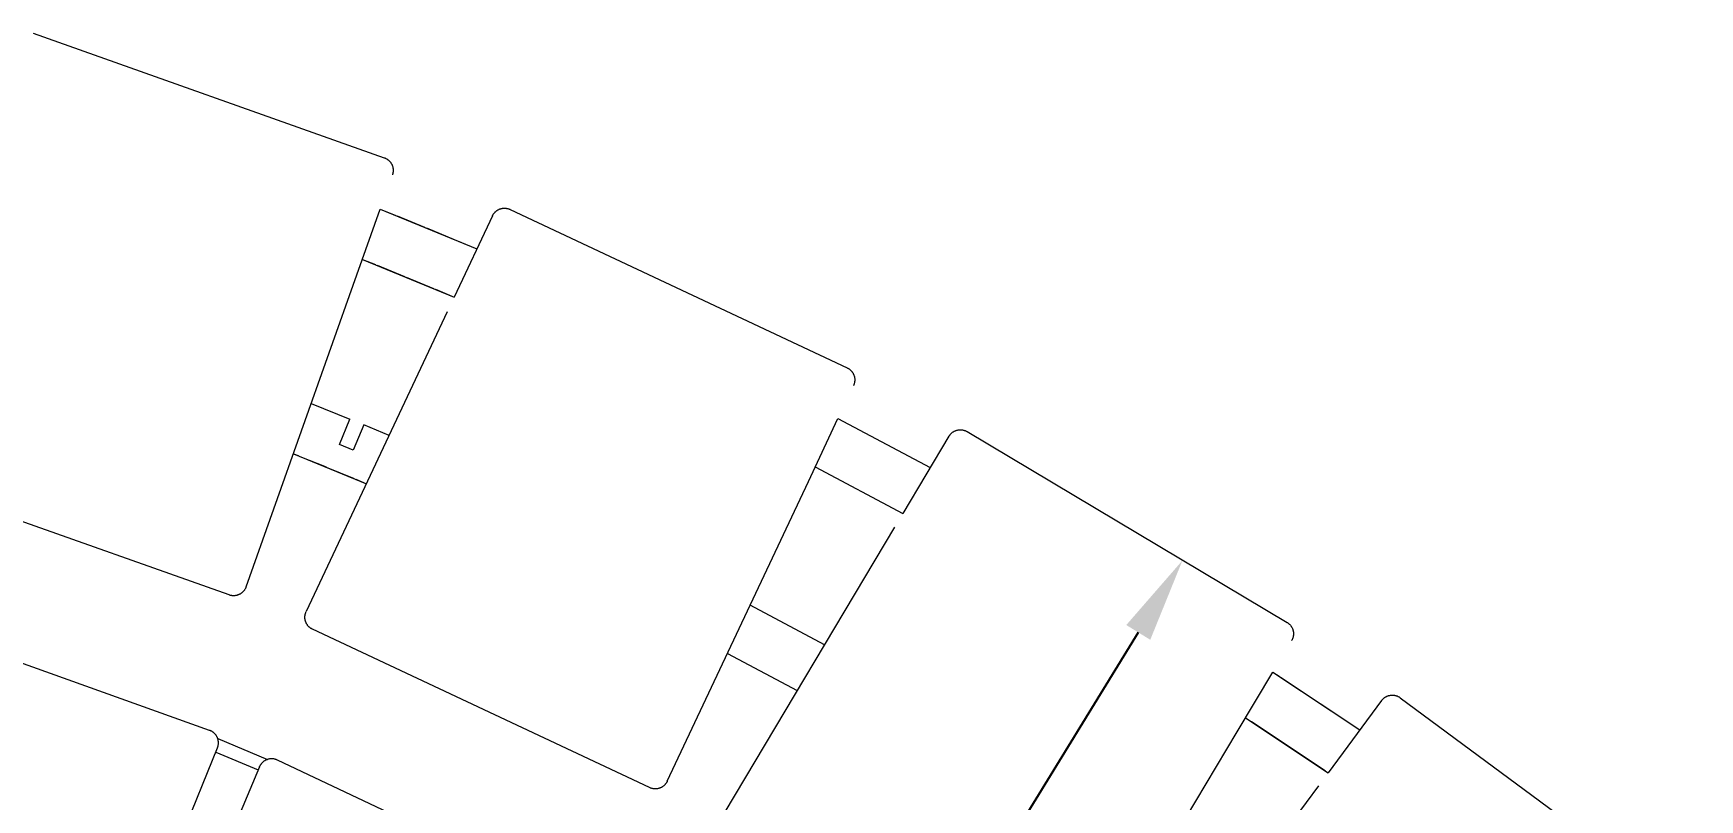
# Model space of a CAD drawing. Header units: inches. Extents: x -11 to 189, y -7 to 133.
# Drawn here: x 58.67 to 78.39, y 54.81 to 63.89 of the extents above; entities that cross this region are included whole.
import ezdxf

# ---------------------------------------------------------------- set-up
doc = ezdxf.new("R2010")
doc.units = ezdxf.units.IN
doc.layers.add('ZANO_R', color=7, linetype='Continuous', lineweight=0)
doc.layers.add('ZANO_W', color=1, linetype='Continuous', lineweight=0)
doc.styles.get("Standard").update_dxf_attribs({"font": 'arial.ttf'})
doc.dimstyles.new('amerykanie', dxfattribs={"dimtxt": 50, "dimasz": 50, "dimexe": 0.5, "dimexo": 0.5, "dimgap": 1, "dimtad": 1, "dimdec": 0, "dimzin": 0, "dimlunit": 5, "dimtxsty": 'Standard', "dimcen": 0.09, "dimclrd": 1, "dimclre": 1, "dimclrt": 1, "dimazin": 0, "dimtfac": 1, "dimtdec": 0, "dimtmove": 0, "dimatfit": 3, "dimfxl": 1, "dimtzin": 0, "dimarcsym": 1})

# ---------------------------------------------------------------- blocks, each defined once
blk = doc.blocks.new('*D404')
at = {"layer": 'ZANO_W', "color": 1, "lineweight": -2}
blk.add_line((71.748, 56.792), (53.374, 26.87), dxfattribs=at)
at = {"layer": 'ZANO_W', "color": 1}
blk.add_solid([(71.89, 56.705), (71.606, 56.88), (72.271, 57.645)], dxfattribs=at)
at = {"layer": 'ZANO_W', "color": 1, "insert": (53.436, 29.513), "char_height": 1.625, "attachment_point": 5, "rotation": 58.4481}
blk.add_mtext('R61', dxfattribs=at)

msp = doc.modelspace()

# ---------------------------------------------------------------- linework, layer by layer
at = {"layer": 'ZANO_R'}
for p, q in [((58.66554, 63.89063), (62.82122, 62.41633)), ((62.82122, 62.41633), (62.82626, 62.41444)), ((62.82626, 62.41444), (62.83122, 62.41239)), ((62.83122, 62.41239), (62.83612, 62.41016)), ((62.83612, 62.41016), (62.84094, 62.40777)), ((62.84094, 62.40777), (62.84567, 62.40522)), ((62.84567, 62.40522), (62.85031, 62.40251)), ((62.85031, 62.40251), (62.85486, 62.39964)), ((62.85486, 62.39964), (62.85931, 62.39662)), ((62.85931, 62.39662), (62.86365, 62.39344)), ((62.86365, 62.39344), (62.86788, 62.39012)), ((62.86788, 62.39012), (62.872, 62.38666)), ((62.872, 62.38666), (62.87599, 62.38306)), ((62.87599, 62.38306), (62.87986, 62.37933)), ((62.87986, 62.37933), (62.8836, 62.37546)), ((62.8836, 62.37546), (62.8872, 62.37147)), ((62.8872, 62.37147), (62.89067, 62.36736)), ((62.89067, 62.36736), (62.89399, 62.36313)), ((62.89399, 62.36313), (62.89717, 62.3588)), ((62.89717, 62.3588), (62.9002, 62.35435)), ((62.9002, 62.35435), (62.90307, 62.34981)), ((62.90307, 62.34981), (62.90579, 62.34517)), ((62.90579, 62.34517), (62.90835, 62.34044)), ((62.90835, 62.34044), (62.91074, 62.33562)), ((62.91074, 62.33562), (62.91297, 62.33073)), ((62.91297, 62.33073), (62.91503, 62.32576)), ((62.91503, 62.32576), (62.91692, 62.32073)), ((62.91692, 62.32073), (62.91864, 62.31563)), ((62.91869, 62.22035), (62.91698, 62.21526)), ((62.91864, 62.31563), (62.92018, 62.31048)), ((62.92023, 62.22551), (62.91869, 62.22035)), ((62.92018, 62.31048), (62.92155, 62.30528)), ((62.92159, 62.23071), (62.92023, 62.22551)), ((62.92155, 62.30528), (62.92273, 62.30004)), ((62.92277, 62.23596), (62.92159, 62.23071)), ((62.92273, 62.30004), (62.92374, 62.29475)), ((62.92377, 62.24124), (62.92277, 62.23596)), ((62.92374, 62.29475), (62.92457, 62.28944)), ((62.92459, 62.24655), (62.92377, 62.24124)), ((62.92457, 62.28944), (62.92521, 62.2841)), ((62.92523, 62.25189), (62.92459, 62.24655)), ((62.92521, 62.2841), (62.92567, 62.27874)), ((62.92568, 62.25725), (62.92523, 62.25189)), ((62.92567, 62.27874), (62.92595, 62.27337)), ((62.92596, 62.26262), (62.92568, 62.25725)), ((62.92595, 62.27337), (62.92605, 62.268)), ((62.92605, 62.268), (62.92596, 62.26262)), ((62.49674, 61.03069), (62.772, 61.80659)), ((62.772, 61.80659), (62.95052, 61.73496)), ((62.772, 61.80659), (63.91658, 61.33581)), ((64.11455, 61.75145), (64.11771, 61.75581)), ((64.11771, 61.75581), (64.12101, 61.76005)), ((64.12101, 61.76005), (64.12446, 61.76418)), ((64.12446, 61.76418), (64.12804, 61.76819)), ((64.12804, 61.76819), (64.13176, 61.77207)), ((64.13176, 61.77207), (64.13561, 61.77582)), ((64.13561, 61.77582), (64.13959, 61.77944)), ((64.13959, 61.77944), (64.14369, 61.78293)), ((64.14369, 61.78293), (64.1479, 61.78627)), ((64.1479, 61.78627), (64.15223, 61.78946)), ((64.15223, 61.78946), (64.15666, 61.79251)), ((64.15666, 61.79251), (64.16119, 61.7954)), ((64.16119, 61.7954), (64.16582, 61.79813)), ((64.16582, 61.79813), (64.17054, 61.80071)), ((64.17054, 61.80071), (64.17535, 61.80312)), ((64.17535, 61.80312), (64.18023, 61.80537)), ((64.18023, 61.80537), (64.18519, 61.80745)), ((64.18519, 61.80745), (64.19022, 61.80936)), ((64.19022, 61.80936), (64.19531, 61.8111)), ((64.19531, 61.8111), (64.20045, 61.81266)), ((64.20045, 61.81266), (64.20565, 61.81404)), ((64.20565, 61.81404), (64.21089, 61.81525)), ((64.21089, 61.81525), (64.21617, 61.81628)), ((64.21617, 61.81628), (64.22148, 61.81712)), ((64.22148, 61.81712), (64.22681, 61.81779)), ((64.22681, 61.81779), (64.23217, 61.81827)), ((64.23217, 61.81827), (64.23754, 61.81857)), ((64.23754, 61.81857), (64.24291, 61.81868)), ((64.24291, 61.81868), (64.24829, 61.81862)), ((64.24829, 61.81862), (64.25366, 61.81836)), ((64.25366, 61.81836), (64.25902, 61.81793)), ((64.25902, 61.81793), (64.26436, 61.81731)), ((64.26436, 61.81731), (64.26968, 61.81651)), ((64.26968, 61.81651), (64.27497, 61.81553)), ((64.27497, 61.81553), (64.28022, 61.81437)), ((64.28022, 61.81437), (64.28543, 61.81303)), ((64.28543, 61.81303), (64.29059, 61.81151)), ((64.29059, 61.81151), (64.29569, 61.80982)), ((64.29569, 61.80982), (64.30073, 61.80796)), ((64.30073, 61.80796), (64.30571, 61.80592)), ((64.30571, 61.80592), (64.31062, 61.80372)), ((64.31062, 61.80372), (68.30096, 59.92745)), ((62.97205, 61.72627), (63.29882, 61.5933)), ((63.32116, 61.58413), (63.64666, 61.4493)), ((64.10109, 61.72821), (63.64834, 60.76532)), ((64.10109, 61.72821), (64.10347, 61.73304)), ((64.10347, 61.73304), (64.106, 61.73778)), ((64.106, 61.73778), (64.10869, 61.74244)), ((64.10869, 61.74244), (64.11155, 61.747)), ((64.11155, 61.747), (64.11455, 61.75145)), ((63.66894, 61.43999), (63.91658, 61.33581)), ((62.56122, 61.21246), (62.71502, 61.15072)), ((62.56122, 61.21246), (63.64834, 60.76532)), ((61.18442, 57.3316), (62.49674, 61.03069)), ((62.73633, 61.14212), (63.05968, 61.01054)), ((63.0818, 61.00146), (63.4039, 60.86804)), ((63.42596, 60.85882), (63.64834, 60.76532)), ((63.56627, 60.59078), (61.89615, 57.03886)), ((68.30096, 59.92745), (68.30579, 59.92508)), ((68.30579, 59.92508), (68.31053, 59.92254)), ((68.31053, 59.92254), (68.31518, 59.91985)), ((68.31518, 59.91985), (68.31974, 59.917)), ((68.31974, 59.917), (68.3242, 59.91399)), ((68.3242, 59.91399), (68.32855, 59.91083)), ((68.32855, 59.91083), (68.3328, 59.90753)), ((68.3328, 59.90753), (68.33692, 59.90408)), ((68.33692, 59.90408), (68.34093, 59.9005)), ((68.34093, 59.9005), (68.34482, 59.89678)), ((68.34482, 59.89678), (68.34857, 59.89293)), ((68.34857, 59.89293), (68.35219, 59.88895)), ((68.35219, 59.88895), (68.35567, 59.88485)), ((68.35567, 59.88485), (68.35901, 59.88064)), ((68.35901, 59.88064), (68.36221, 59.87632)), ((68.36221, 59.87632), (68.36525, 59.87188)), ((68.36525, 59.87188), (68.36814, 59.86735)), ((68.36814, 59.86735), (68.37088, 59.86272)), ((68.37088, 59.86272), (68.37346, 59.858)), ((68.37346, 59.858), (68.37587, 59.85319)), ((68.37587, 59.85319), (68.37812, 59.84831)), ((68.37812, 59.84831), (68.3802, 59.84335)), ((68.3802, 59.84335), (68.38211, 59.83832)), ((68.38211, 59.83832), (68.38384, 59.83323)), ((68.38384, 59.83323), (68.3854, 59.82809)), ((68.3854, 59.82809), (68.38679, 59.82289)), ((68.38679, 59.82289), (68.388, 59.81765)), ((68.388, 59.81765), (68.38902, 59.81237)), ((68.38902, 59.81237), (68.38987, 59.80706)), ((68.38987, 59.80706), (68.39053, 59.80173)), ((68.39053, 59.80173), (68.39102, 59.79637)), ((68.39102, 59.79637), (68.39131, 59.791)), ((68.39136, 59.78025), (68.39111, 59.77488)), ((68.39131, 59.791), (68.39143, 59.78563)), ((68.39143, 59.78563), (68.39136, 59.78025)), ((68.37867, 59.72283), (68.37646, 59.71793)), ((68.3807, 59.72781), (68.37867, 59.72283)), ((68.38257, 59.73285), (68.3807, 59.72781)), ((68.38426, 59.73795), (68.38257, 59.73285)), ((68.38578, 59.74311), (68.38426, 59.73795)), ((68.38712, 59.74832), (68.38578, 59.74311)), ((68.38828, 59.75357), (68.38712, 59.74832)), ((68.38926, 59.75886), (68.38828, 59.75357)), ((68.39006, 59.76418), (68.38926, 59.75886)), ((68.39067, 59.76952), (68.39006, 59.76418)), ((68.39111, 59.77488), (68.39067, 59.76952)), ((61.95522, 59.50429), (62.414, 59.3179)), ((62.29001, 59.0177), (62.414, 59.3179)), ((62.57775, 59.25027), (62.45376, 58.95006)), ((62.87711, 59.12511), (62.57775, 59.25027)), ((67.84164, 58.58049), (68.19195, 59.32552)), ((68.19195, 59.32552), (69.28462, 58.74434)), ((68.19195, 59.32552), (69.28462, 58.74434)), ((69.59836, 59.18724), (69.60355, 59.18865)), ((69.60355, 59.18865), (69.60879, 59.18988)), ((69.60879, 59.18988), (69.61406, 59.19092)), ((69.61406, 59.19092), (69.61937, 59.19179)), ((69.61937, 59.19179), (69.6247, 59.19247)), ((69.6247, 59.19247), (69.63006, 59.19298)), ((69.63006, 59.19298), (69.63542, 59.1933)), ((69.63542, 59.1933), (69.6408, 59.19343)), ((69.6408, 59.19343), (69.64618, 59.19339)), ((69.64618, 59.19339), (69.65155, 59.19315)), ((69.65155, 59.19315), (69.65691, 59.19274)), ((69.65691, 59.19274), (69.66225, 59.19214)), ((69.66225, 59.19214), (69.66758, 59.19136)), ((69.66758, 59.19136), (69.67287, 59.1904)), ((69.67287, 59.1904), (69.67812, 59.18926)), ((69.67812, 59.18926), (69.68333, 59.18794)), ((62.45376, 58.95006), (62.29001, 59.0177)), ((69.50687, 59.11667), (68.96152, 58.20303)), ((69.50687, 59.11667), (69.50971, 59.12124)), ((69.50971, 59.12124), (69.5127, 59.12571)), ((69.5127, 59.12571), (69.51584, 59.13008)), ((69.51584, 59.13008), (69.51912, 59.13433)), ((69.51912, 59.13433), (69.52255, 59.13847)), ((69.52255, 59.13847), (69.52612, 59.1425)), ((69.52612, 59.1425), (69.52983, 59.14639)), ((69.52983, 59.14639), (69.53366, 59.15016)), ((69.53366, 59.15016), (69.53763, 59.1538)), ((69.53763, 59.1538), (69.54171, 59.1573)), ((69.54171, 59.1573), (69.54591, 59.16065)), ((69.54591, 59.16065), (69.55022, 59.16386)), ((69.55022, 59.16386), (69.55464, 59.16693)), ((69.55464, 59.16693), (69.55917, 59.16983)), ((69.55917, 59.16983), (69.56379, 59.17259)), ((69.56379, 59.17259), (69.5685, 59.17518)), ((69.5685, 59.17518), (69.57329, 59.17761)), ((69.57329, 59.17761), (69.57817, 59.17988)), ((69.57817, 59.17988), (69.58312, 59.18198)), ((69.58312, 59.18198), (69.58814, 59.18391)), ((69.58814, 59.18391), (69.59322, 59.18566)), ((69.59322, 59.18566), (69.59836, 59.18724)), ((69.68333, 59.18794), (69.6885, 59.18645)), ((69.6885, 59.18645), (69.69361, 59.18477)), ((69.69361, 59.18477), (69.69866, 59.18293)), ((69.69866, 59.18293), (69.70365, 59.18091)), ((69.70365, 59.18091), (69.70856, 59.17873)), ((69.70856, 59.17873), (69.71339, 59.17637)), ((69.71339, 59.17637), (69.71815, 59.17386)), ((69.71815, 59.17386), (69.72281, 59.17118)), ((69.72281, 59.17118), (73.50905, 56.91117)), ((61.74443, 58.91012), (61.80244, 58.88678)), ((61.74443, 58.91012), (62.60884, 58.55458)), ((61.82288, 58.87853), (62.13305, 58.75232)), ((60.98335, 57.23584), (56.82767, 58.71014)), ((62.15426, 58.74361), (62.46323, 58.61563)), ((62.48438, 58.60679), (62.60884, 58.55458)), ((67.92371, 58.75503), (68.96152, 58.20303)), ((67.92371, 58.75503), (68.96152, 58.20303)), ((66.17152, 55.02857), (67.84164, 58.58049)), ((68.86266, 58.03741), (66.85097, 54.66718)), ((60.98845, 57.23413), (60.98335, 57.23584)), ((60.9936, 57.23259), (60.98845, 57.23413)), ((60.99881, 57.23123), (60.9936, 57.23259)), ((61.00405, 57.23005), (60.99881, 57.23123)), ((61.00933, 57.22905), (61.00405, 57.23005)), ((61.01465, 57.22823), (61.00933, 57.22905)), ((61.01999, 57.22759), (61.01465, 57.22823)), ((61.02535, 57.22714), (61.01999, 57.22759)), ((61.03072, 57.22687), (61.02535, 57.22714)), ((61.03609, 57.22678), (61.03072, 57.22687)), ((61.04147, 57.22687), (61.03609, 57.22678)), ((61.04684, 57.22715), (61.04147, 57.22687)), ((61.0522, 57.22761), (61.04684, 57.22715)), ((61.05754, 57.22826), (61.0522, 57.22761)), ((61.06285, 57.22908), (61.05754, 57.22826)), ((61.06813, 57.23009), (61.06285, 57.22908)), ((61.07338, 57.23128), (61.06813, 57.23009)), ((61.07858, 57.23264), (61.07338, 57.23128)), ((61.08373, 57.23418), (61.07858, 57.23264)), ((61.08883, 57.2359), (61.08373, 57.23418)), ((61.09386, 57.23779), (61.08883, 57.2359)), ((61.09883, 57.23985), (61.09386, 57.23779)), ((61.10372, 57.24208), (61.09883, 57.23985)), ((61.10853, 57.24447), (61.10372, 57.24208)), ((61.11326, 57.24703), (61.10853, 57.24447)), ((61.1179, 57.24975), (61.11326, 57.24703)), ((61.12245, 57.25262), (61.1179, 57.24975)), ((61.12689, 57.25565), (61.12245, 57.25262)), ((61.13123, 57.25883), (61.12689, 57.25565)), ((61.13546, 57.26215), (61.13123, 57.25883)), ((61.13957, 57.26562), (61.13546, 57.26215)), ((61.14356, 57.26923), (61.13957, 57.26562)), ((61.14742, 57.27296), (61.14356, 57.26923)), ((61.15116, 57.27683), (61.14742, 57.27296)), ((61.15476, 57.28083), (61.15116, 57.27683)), ((61.15822, 57.28494), (61.15476, 57.28083)), ((61.16154, 57.28917), (61.15822, 57.28494)), ((61.16471, 57.29351), (61.16154, 57.28917)), ((61.16774, 57.29796), (61.16471, 57.29351)), ((61.17061, 57.30251), (61.16774, 57.29796)), ((61.17332, 57.30715), (61.17061, 57.30251)), ((61.17587, 57.31188), (61.17332, 57.30715)), ((61.17826, 57.3167), (61.17587, 57.31188)), ((61.18048, 57.3216), (61.17826, 57.3167)), ((61.18254, 57.32657), (61.18048, 57.3216)), ((61.18442, 57.3316), (61.18254, 57.32657)), ((60.75281, 55.63203), (56.56537, 57.12723)), ((61.88684, 57.01367), (61.88835, 57.01883)), ((61.88835, 57.01883), (61.89004, 57.02394)), ((61.89004, 57.02394), (61.89191, 57.02898)), ((61.89191, 57.02898), (61.89394, 57.03396)), ((61.89394, 57.03396), (61.89615, 57.03886)), ((68.03255, 56.64672), (67.15248, 57.11482)), ((61.88118, 56.97116), (61.88125, 56.97654)), ((61.8813, 56.96578), (61.88118, 56.97116)), ((61.88125, 56.97654), (61.8815, 56.98191)), ((61.8816, 56.96041), (61.8813, 56.96578)), ((61.8815, 56.98191), (61.88194, 56.98727)), ((61.88208, 56.95506), (61.8816, 56.96041)), ((61.88194, 56.98727), (61.88256, 56.99261)), ((61.88274, 56.94972), (61.88208, 56.95506)), ((61.88256, 56.99261), (61.88335, 56.99793)), ((61.88359, 56.94441), (61.88274, 56.94972)), ((61.88335, 56.99793), (61.88434, 57.00321)), ((61.88462, 56.93913), (61.88359, 56.94441)), ((61.88434, 57.00321), (61.8855, 57.00846)), ((61.88582, 56.93389), (61.88462, 56.93913)), ((61.8855, 57.00846), (61.88684, 57.01367)), ((61.88721, 56.9287), (61.88582, 56.93389)), ((61.88877, 56.92355), (61.88721, 56.9287)), ((61.89051, 56.91846), (61.88877, 56.92355)), ((61.89242, 56.91344), (61.89051, 56.91846)), ((61.8945, 56.90848), (61.89242, 56.91344)), ((61.89674, 56.90359), (61.8945, 56.90848)), ((61.89916, 56.89879), (61.89674, 56.90359)), ((61.90173, 56.89407), (61.89916, 56.89879)), ((61.90447, 56.88944), (61.90173, 56.89407)), ((61.90736, 56.8849), (61.90447, 56.88944)), ((61.9104, 56.88047), (61.90736, 56.8849)), ((61.9136, 56.87615), (61.9104, 56.88047)), ((61.91694, 56.87193), (61.9136, 56.87615)), ((61.92042, 56.86783), (61.91694, 56.87193)), ((61.92404, 56.86386), (61.92042, 56.86783)), ((61.9278, 56.86001), (61.92404, 56.86386)), ((61.93168, 56.85629), (61.9278, 56.86001)), ((61.93569, 56.8527), (61.93168, 56.85629)), ((61.93982, 56.84926), (61.93569, 56.8527)), ((61.94406, 56.84595), (61.93982, 56.84926)), ((61.94841, 56.8428), (61.94406, 56.84595)), ((61.95287, 56.83979), (61.94841, 56.8428)), ((61.95743, 56.83694), (61.95287, 56.83979)), ((61.96208, 56.83424), (61.95743, 56.83694)), ((61.96683, 56.83171), (61.96208, 56.83424)), ((61.97165, 56.82934), (61.96683, 56.83171)), ((65.962, 54.95307), (61.97165, 56.82934)), ((73.50905, 56.91117), (73.51362, 56.90834)), ((73.51362, 56.90834), (73.51809, 56.90535)), ((73.51809, 56.90535), (73.52245, 56.90221)), ((73.52245, 56.90221), (73.52671, 56.89892)), ((73.52671, 56.89892), (73.53085, 56.89549)), ((73.53085, 56.89549), (73.53487, 56.89192)), ((73.53487, 56.89192), (73.53877, 56.88822)), ((73.53877, 56.88822), (73.54254, 56.88438)), ((73.54254, 56.88438), (73.54617, 56.88042)), ((73.54617, 56.88042), (73.54967, 56.87633)), ((73.54967, 56.87633), (73.55303, 56.87213)), ((73.55303, 56.87213), (73.55624, 56.86782)), ((73.55624, 56.86782), (73.5593, 56.8634)), ((73.5593, 56.8634), (73.56221, 56.85888)), ((73.56221, 56.85888), (73.56496, 56.85426)), ((73.56496, 56.85426), (73.56756, 56.84955)), ((73.56756, 56.84955), (73.56999, 56.84475)), ((73.56999, 56.84475), (73.57225, 56.83988)), ((73.57225, 56.83988), (73.57435, 56.83492)), ((73.57435, 56.83492), (73.57628, 56.8299)), ((73.57628, 56.8299), (73.57804, 56.82482)), ((73.57804, 56.82482), (73.57962, 56.81968)), ((73.56623, 56.6999), (73.56356, 56.69523)), ((73.56875, 56.70465), (73.56623, 56.6999)), ((73.5711, 56.70949), (73.56875, 56.70465)), ((73.57329, 56.7144), (73.5711, 56.70949)), ((73.5753, 56.71938), (73.57329, 56.7144)), ((73.57715, 56.72443), (73.5753, 56.71938)), ((73.57882, 56.72955), (73.57715, 56.72443)), ((73.58032, 56.73471), (73.57882, 56.72955)), ((73.57962, 56.81968), (73.58102, 56.81449)), ((73.58164, 56.73992), (73.58032, 56.73471)), ((73.58102, 56.81449), (73.58225, 56.80926)), ((73.58278, 56.74518), (73.58164, 56.73992)), ((73.58225, 56.80926), (73.5833, 56.80398)), ((73.58374, 56.75047), (73.58278, 56.74518)), ((73.5833, 56.80398), (73.58416, 56.79867)), ((73.58452, 56.75579), (73.58374, 56.75047)), ((73.58416, 56.79867), (73.58485, 56.79334)), ((73.58511, 56.76113), (73.58452, 56.75579)), ((73.58485, 56.79334), (73.58535, 56.78799)), ((73.58553, 56.76649), (73.58511, 56.76113)), ((73.58535, 56.78799), (73.58567, 56.78262)), ((73.58576, 56.77187), (73.58553, 56.76649)), ((73.58567, 56.78262), (73.58581, 56.77724)), ((73.58581, 56.77724), (73.58576, 56.77187)), ((66.88421, 56.54429), (67.70942, 56.10537)), ((66.88421, 56.54429), (67.70942, 56.10537)), ((72.91935, 55.61598), (73.34131, 56.3229)), ((73.34131, 56.3229), (73.41778, 56.27302)), ((73.34131, 56.3229), (74.37145, 55.63697)), ((73.43331, 56.26286), (74.37145, 55.63697)), ((74.68177, 56.03092), (74.68655, 56.03337)), ((74.68655, 56.03337), (74.69142, 56.03565)), ((74.69142, 56.03565), (74.69636, 56.03777)), ((74.69636, 56.03777), (74.70138, 56.03972)), ((74.70138, 56.03972), (74.70645, 56.04149)), ((74.70645, 56.04149), (74.71159, 56.04309)), ((74.71159, 56.04309), (74.71677, 56.04452)), ((74.71677, 56.04452), (74.722, 56.04577)), ((74.722, 56.04577), (74.72727, 56.04683)), ((74.72727, 56.04683), (74.73258, 56.04772)), ((74.73258, 56.04772), (74.73791, 56.04843)), ((74.73791, 56.04843), (74.74326, 56.04895)), ((74.74326, 56.04895), (74.74862, 56.04929)), ((74.74862, 56.04929), (74.754, 56.04945)), ((74.754, 56.04945), (74.75938, 56.04942)), ((74.75938, 56.04942), (74.76475, 56.04921)), ((74.76475, 56.04921), (74.77011, 56.04881)), ((74.77011, 56.04881), (74.77546, 56.04824)), ((74.77546, 56.04824), (74.78078, 56.04748)), ((74.78078, 56.04748), (74.78608, 56.04654)), ((74.78608, 56.04654), (74.79134, 56.04542)), ((74.79134, 56.04542), (74.79655, 56.04412)), ((74.79655, 56.04412), (74.80173, 56.04264)), ((74.80173, 56.04264), (74.80684, 56.04099)), ((74.80684, 56.04099), (74.8119, 56.03916)), ((74.8119, 56.03916), (74.81689, 56.03717)), ((74.81689, 56.03717), (74.82181, 56.035)), ((74.82181, 56.035), (74.82666, 56.03266)), ((74.82666, 56.03266), (74.83142, 56.03017)), ((74.62928, 55.98561), (73.99662, 55.1301)), ((74.62928, 55.98561), (74.63255, 55.98988)), ((74.63255, 55.98988), (74.63596, 55.99403)), ((74.63596, 55.99403), (74.63952, 55.99807)), ((74.63952, 55.99807), (74.64321, 56.00198)), ((74.64321, 56.00198), (74.64703, 56.00576)), ((74.64703, 56.00576), (74.65098, 56.00942)), ((74.65098, 56.00942), (74.65505, 56.01293)), ((74.65505, 56.01293), (74.65924, 56.0163)), ((74.65924, 56.0163), (74.66354, 56.01953)), ((74.66354, 56.01953), (74.66795, 56.02261)), ((74.66795, 56.02261), (74.67246, 56.02553)), ((74.67246, 56.02553), (74.67707, 56.02831)), ((74.67707, 56.02831), (74.68177, 56.03092)), ((74.83142, 56.03017), (74.83609, 56.02751)), ((74.83609, 56.02751), (74.84067, 56.02469)), ((74.84067, 56.02469), (74.84516, 56.02172)), ((74.84516, 56.02172), (74.84953, 56.0186)), ((74.84953, 56.0186), (78.39488, 53.39681)), ((73.0182, 55.78159), (73.99662, 55.1301)), ((73.08862, 55.73562), (73.95915, 55.15556)), ((60.75784, 55.63014), (60.75281, 55.63203)), ((60.76281, 55.62808), (60.75784, 55.63014)), ((60.7677, 55.62584), (60.76281, 55.62808)), ((60.77251, 55.62344), (60.7677, 55.62584)), ((60.77724, 55.62088), (60.77251, 55.62344)), ((60.78188, 55.61816), (60.77724, 55.62088)), ((60.78642, 55.61528), (60.78188, 55.61816)), ((60.79086, 55.61225), (60.78642, 55.61528)), ((60.79519, 55.60907), (60.79086, 55.61225)), ((60.79942, 55.60574), (60.79519, 55.60907)), ((60.80353, 55.60227), (60.79942, 55.60574)), ((60.80751, 55.59866), (60.80353, 55.60227)), ((60.81137, 55.59492), (60.80751, 55.59866)), ((60.8151, 55.59104), (60.81137, 55.59492)), ((60.8187, 55.58705), (60.8151, 55.59104)), ((60.82216, 55.58293), (60.8187, 55.58705)), ((60.82548, 55.57869), (60.82216, 55.58293)), ((60.82864, 55.57435), (60.82548, 55.57869)), ((60.83166, 55.5699), (60.82864, 55.57435)), ((60.83453, 55.56535), (60.83166, 55.5699)), ((60.83724, 55.5607), (60.83453, 55.56535)), ((60.83979, 55.55597), (60.83724, 55.5607)), ((60.84217, 55.55115), (60.83979, 55.55597)), ((60.84439, 55.54625), (60.84217, 55.55115)), ((60.84644, 55.54128), (60.84439, 55.54625)), ((60.84832, 55.53624), (60.84644, 55.54128)), ((60.85003, 55.53114), (60.84832, 55.53624)), ((60.84899, 55.5343), (61.43936, 55.28752)), ((60.84988, 55.43586), (60.85143, 55.44101)), ((60.85156, 55.52599), (60.85003, 55.53114)), ((60.85143, 55.44101), (60.8528, 55.44621)), ((60.85291, 55.52078), (60.85156, 55.52599)), ((60.8528, 55.44621), (60.85399, 55.45146)), ((60.85409, 55.51554), (60.85291, 55.52078)), ((60.85399, 55.45146), (60.855, 55.45674)), ((60.85508, 55.51025), (60.85409, 55.51554)), ((60.855, 55.45674), (60.85584, 55.46205)), ((60.8559, 55.50494), (60.85508, 55.51025)), ((60.85584, 55.46205), (60.85648, 55.46739)), ((60.85653, 55.4996), (60.8559, 55.50494)), ((60.85648, 55.46739), (60.85695, 55.47275)), ((60.85698, 55.49424), (60.85653, 55.4996)), ((60.85695, 55.47275), (60.85723, 55.47812)), ((60.85725, 55.48887), (60.85698, 55.49424)), ((60.85723, 55.47812), (60.85733, 55.48349)), ((60.85733, 55.48349), (60.85725, 55.48887)), ((70.90765, 52.24574), (72.91935, 55.61598)), ((54.2785, 39.29166), (60.84571, 55.42435)), ((60.82514, 55.37382), (61.3277, 55.16383)), ((60.84571, 55.42435), (60.84697, 55.42755)), ((60.84697, 55.42755), (60.84816, 55.43077)), ((60.84816, 55.43077), (60.84988, 55.43586)), ((61.37214, 55.24479), (61.36855, 55.24079)), ((61.37587, 55.24866), (61.37214, 55.24479)), ((61.37973, 55.25241), (61.37587, 55.24866)), ((61.38371, 55.25602), (61.37973, 55.25241)), ((61.38782, 55.2595), (61.38371, 55.25602)), ((61.39204, 55.26283), (61.38782, 55.2595)), ((61.39637, 55.26601), (61.39204, 55.26283)), ((61.40081, 55.26905), (61.39637, 55.26601)), ((61.40535, 55.27193), (61.40081, 55.26905)), ((61.40998, 55.27466), (61.40535, 55.27193)), ((61.41471, 55.27722), (61.40998, 55.27466)), ((61.41952, 55.27963), (61.41471, 55.27722)), ((61.42441, 55.28187), (61.41952, 55.27963)), ((61.42937, 55.28393), (61.42441, 55.28187)), ((61.4344, 55.28583), (61.42937, 55.28393)), ((61.43949, 55.28756), (61.4344, 55.28583)), ((61.44464, 55.28911), (61.43949, 55.28756)), ((61.44984, 55.29049), (61.44464, 55.28911)), ((61.45508, 55.29168), (61.44984, 55.29049)), ((61.46036, 55.2927), (61.45508, 55.29168)), ((61.46568, 55.29353), (61.46036, 55.2927)), ((61.47101, 55.29419), (61.46568, 55.29353)), ((61.47637, 55.29466), (61.47101, 55.29419)), ((61.48174, 55.29495), (61.47637, 55.29466)), ((61.48712, 55.29505), (61.48174, 55.29495)), ((61.49249, 55.29497), (61.48712, 55.29505)), ((61.49786, 55.29471), (61.49249, 55.29497)), ((61.50322, 55.29426), (61.49786, 55.29471)), ((61.50856, 55.29363), (61.50322, 55.29426)), ((61.51388, 55.29282), (61.50856, 55.29363)), ((61.51916, 55.29183), (61.51388, 55.29282)), ((61.52441, 55.29066), (61.51916, 55.29183)), ((61.52962, 55.28931), (61.52441, 55.29066)), ((61.53477, 55.28778), (61.52962, 55.28931)), ((61.53987, 55.28608), (61.53477, 55.28778)), ((61.54491, 55.28421), (61.53987, 55.28608)), ((61.54989, 55.28216), (61.54491, 55.28421)), ((61.55479, 55.27995), (61.54989, 55.28216)), ((65.57468, 53.37975), (61.55479, 55.27995)), ((61.34231, 55.1986), (54.59251, 39.14145)), ((61.34231, 55.1986), (61.34368, 55.20175)), ((61.34368, 55.20175), (61.34511, 55.20487)), ((61.34749, 55.20969), (61.34511, 55.20487)), ((61.35004, 55.21443), (61.34749, 55.20969)), ((61.35274, 55.21908), (61.35004, 55.21443)), ((61.3556, 55.22363), (61.35274, 55.21908)), ((61.35862, 55.22808), (61.3556, 55.22363)), ((61.36178, 55.23243), (61.35862, 55.22808)), ((61.36509, 55.23667), (61.36178, 55.23243)), ((61.36855, 55.24079), (61.36509, 55.23667)), ((65.9669, 54.95086), (65.962, 54.95307)), ((65.97188, 54.94883), (65.9669, 54.95086)), ((65.97692, 54.94696), (65.97188, 54.94883)), ((65.98203, 54.94527), (65.97692, 54.94696)), ((65.98718, 54.94376), (65.98203, 54.94527)), ((65.99239, 54.94242), (65.98718, 54.94376)), ((65.99764, 54.94126), (65.99239, 54.94242)), ((66.00293, 54.94028), (65.99764, 54.94126)), ((66.00825, 54.93948), (66.00293, 54.94028)), ((66.01359, 54.93886), (66.00825, 54.93948)), ((66.01895, 54.93842), (66.01359, 54.93886)), ((66.02432, 54.93817), (66.01895, 54.93842)), ((66.0297, 54.9381), (66.02432, 54.93817)), ((66.03507, 54.93822), (66.0297, 54.9381)), ((66.04044, 54.93852), (66.03507, 54.93822)), ((66.0458, 54.939), (66.04044, 54.93852)), ((66.05113, 54.93966), (66.0458, 54.939)), ((66.05644, 54.94051), (66.05113, 54.93966)), ((66.06172, 54.94154), (66.05644, 54.94051)), ((66.06696, 54.94274), (66.06172, 54.94154)), ((66.07216, 54.94413), (66.06696, 54.94274)), ((66.0773, 54.94569), (66.07216, 54.94413)), ((66.08239, 54.94743), (66.0773, 54.94569)), ((66.08742, 54.94934), (66.08239, 54.94743)), ((66.09238, 54.95142), (66.08742, 54.94934)), ((66.09726, 54.95366), (66.09238, 54.95142)), ((66.10207, 54.95608), (66.09726, 54.95366)), ((66.10679, 54.95865), (66.10207, 54.95608)), ((66.11142, 54.96139), (66.10679, 54.95865)), ((66.11595, 54.96428), (66.11142, 54.96139)), ((66.12039, 54.96733), (66.11595, 54.96428)), ((66.12471, 54.97052), (66.12039, 54.96733)), ((66.12893, 54.97386), (66.12471, 54.97052)), ((66.13302, 54.97734), (66.12893, 54.97386)), ((66.137, 54.98096), (66.13302, 54.97734)), ((66.14085, 54.98472), (66.137, 54.98096)), ((66.14457, 54.9886), (66.14085, 54.98472)), ((66.14815, 54.99261), (66.14457, 54.9886)), ((66.1516, 54.99674), (66.14815, 54.99261)), ((66.1549, 55.00098), (66.1516, 54.99674)), ((66.15806, 55.00533), (66.1549, 55.00098)), ((66.16107, 55.00979), (66.15806, 55.00533)), ((66.16392, 55.01435), (66.16107, 55.00979)), ((66.16661, 55.019), (66.16392, 55.01435)), ((66.16915, 55.02375), (66.16661, 55.019)), ((66.17152, 55.02857), (66.16915, 55.02375)), ((73.88194, 54.97502), (71.54822, 51.81921))]:
    msp.add_line(p, q, dxfattribs=at)

# ---------------------------------------------------------------- dimensions: what is measured, and where the dimension line sits
at = {"layer": 'ZANO_W'}
dim = msp.add_radius_dim(center=(40.34221, 5.64771), mpoint=(72.27084, 57.64467), dimstyle='amerykanie', override={"dimtxt": 1.625, "dimasz": 1, "dimgap": 0.5, "dimdec": 4, "dimaunit": 1, "dimadec": 1, "dimtdec": 4, "dimtmove": 1, "dimfrac": 2}, dxfattribs=at)
dim.commit()
dim.dimension.update_dxf_attribs({"geometry": '*D404', "text_midpoint": (54.56932, 28.81709), "dimtype": 164})

doc.saveas('drawing.dxf')
